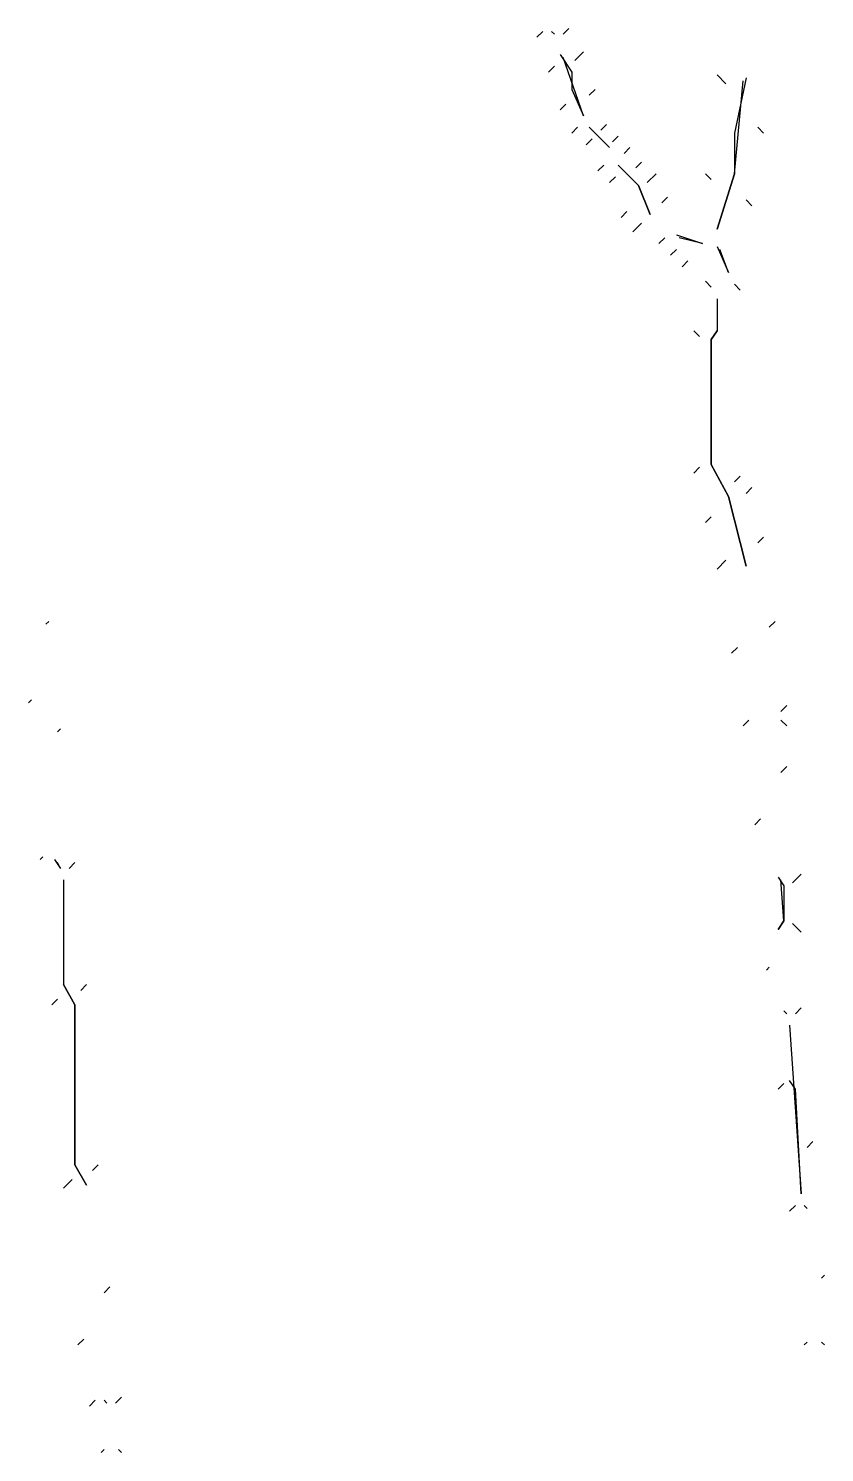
# Model space of a CAD drawing. Extents: x 1 to 2775, y -31 to 2075.
# Drawn here: x 297.2 to 342.8, y 940.5 to 1022.2 of the extents above; entities that cross this region are included whole.
import ezdxf

# ---------------------------------------------------------------- set-up
doc = ezdxf.new("R2010")
doc.units = 0
doc.layers.add('LINEWORK', color=4, linetype='CONTINUOUS')

msp = doc.modelspace()

# ---------------------------------------------------------------- linework, layer by layer
at = {"layer": 'LINEWORK'}
for points in [[(326.6667, 1022), (326.3333, 1021.6667)], [(327.1667, 1022), (327.3333, 1021.8333)], [(328.1667, 1022.1667), (327.8333, 1021.8333)], [(327.6667, 1020.6667), (328.3333, 1019.6667), (328.3333, 1018.6667), (329, 1017.1667), (327.8333, 1020.5)], [(329, 1020.8333), (328.5, 1020.3333)], [(327.3333, 1020), (327, 1019.6667)], [(336.6667, 1019.5), (337.1667, 1019)], [(338.3333, 1019.3333), (337.6667, 1016.1667), (337.6667, 1013.8333), (336.6667, 1010.6667), (337.6667, 1013.8333), (338.1667, 1019.1667)], [(329.6667, 1018.6667), (329.3333, 1018.3333)], [(328, 1017.8333), (327.6667, 1017.5)], [(328.6667, 1016.5), (328.3333, 1016.1667)], [(329.3333, 1016.5), (330.5, 1015.3333)], [(330.3333, 1016.6667), (330, 1016.3333)], [(331, 1016), (330.6667, 1015.6667)], [(339, 1016.5), (339.3333, 1016.1667)], [(329.5, 1015.8333), (329.1667, 1015.5)], [(331.6667, 1015.3333), (331.3333, 1015)], [(330.1667, 1014.3333), (329.8333, 1014)], [(331, 1014.3333), (332.1667, 1013.1667), (332.8333, 1011.5), (332.1667, 1013.1667)], [(332.3333, 1014.5), (332, 1014.1667)], [(330.8333, 1013.6667), (330.5, 1013.3333)], [(333.1667, 1013.8333), (332.6667, 1013.3333)], [(336, 1013.8333), (336.3333, 1013.5)], [(333.8333, 1012.5), (333.5, 1012.1667)], [(338.3333, 1012.3333), (338.6667, 1012)], [(331.5, 1011.6667), (331.1667, 1011.3333)], [(332.3333, 1011), (331.8333, 1010.5)], [(334.3333, 1010.3333), (335.8333, 1009.8333), (334.5, 1010.1667)], [(333.6667, 1010.1667), (333.3333, 1009.8333)], [(334.3333, 1009.5), (334, 1009.1667)], [(336.6667, 1009.6667), (337.3333, 1008.1667), (336.8333, 1009.5)], [(335, 1008.8333), (334.6667, 1008.5)], [(336, 1007.6667), (336.3333, 1007.3333)], [(337.6667, 1007.5), (338, 1007.1667)], [(336.6667, 1006.6667), (336.6667, 1004.8333), (336.3333, 1004.3333), (336.3333, 997.1667), (337.3333, 995.3333), (338.3333, 991.3333), (337.3333, 995.3333), (336.3333, 997.1667), (336.3333, 1004.3333), (336.6667, 1004.8333)], [(335.3333, 1004.8333), (335.6667, 1004.5)], [(335.6667, 997), (335.3333, 996.6667)], [(338, 996.5), (337.6667, 996.1667)], [(338.6667, 995.8333), (338.3333, 995.5)], [(336.3333, 994.1667), (336, 993.8333)], [(339.3333, 993), (339, 992.6667)], [(337.1667, 991.6667), (336.6667, 991.1667)], [(298.3333, 988.1667), (298.1667, 988)], [(340, 988.1667), (339.6667, 987.8333)], [(337.8333, 986.6667), (337.5, 986.3333)], [(297.3333, 983.6667), (297.1667, 983.5)], [(340.6667, 983.3333), (340.3333, 983)], [(338.5, 982.5), (338.1667, 982.1667)], [(340.3333, 982.5), (340.6667, 982.1667)], [(299, 982), (298.8333, 981.8333)], [(340.6667, 979.8333), (340.3333, 979.5)], [(339.1667, 976.8333), (338.8333, 976.5)], [(298, 974.6667), (297.8333, 974.5)], [(298.6667, 974.5), (299, 974), (298.8333, 974.3333)], [(299.8333, 974.3333), (299.5, 974)], [(340.1667, 973.5), (340.5, 973), (340.5, 971), (340.1667, 970.5), (340.5, 971), (340.3333, 973.3333)], [(341.5, 973.6667), (341, 973.1667)], [(299.1667, 973.3333), (299.1667, 967.3333), (299.8333, 966.1667), (299.8333, 957), (300.5, 955.8333), (299.8333, 957), (299.8333, 966.1667), (299.1667, 967.3333)], [(341, 970.8333), (341.5, 970.3333)], [(339.6667, 968.3333), (339.5, 968.1667)], [(300.5, 967.3333), (300.1667, 967)], [(298.8333, 966.5), (298.5, 966.1667)], [(340.5, 965.8333), (340.6667, 965.6667)], [(341.5, 966), (341.1667, 965.6667)], [(340.8333, 965), (341.5, 955.3333), (341.1667, 961.3333), (340.8333, 961.8333)], [(340.5, 961.6667), (340.1667, 961.3333)], [(342.1667, 958.3333), (341.8333, 958)], [(301.1667, 957), (300.8333, 956.6667)], [(299.6667, 956.1667), (299.1667, 955.6667)], [(341.1667, 954.6667), (340.8333, 954.3333)], [(341.6667, 954.6667), (341.8333, 954.5)], [(342.8333, 950.6667), (342.6667, 950.5)], [(301.8333, 950), (301.5, 949.6667)], [(300.3333, 947), (300, 946.6667)], [(341.8333, 946.8333), (341.6667, 946.6667)], [(342.6667, 946.8333), (342.8333, 946.6667)], [(301, 943.5), (300.6667, 943.1667)], [(301.5, 943.5), (301.6667, 943.3333)], [(302.5, 943.6667), (302.1667, 943.3333)], [(301.5, 940.6667), (301.3333, 940.5)], [(302.3333, 940.6667), (302.5, 940.5)]]:
    msp.add_lwpolyline(points, dxfattribs=at)

doc.saveas('drawing.dxf')
